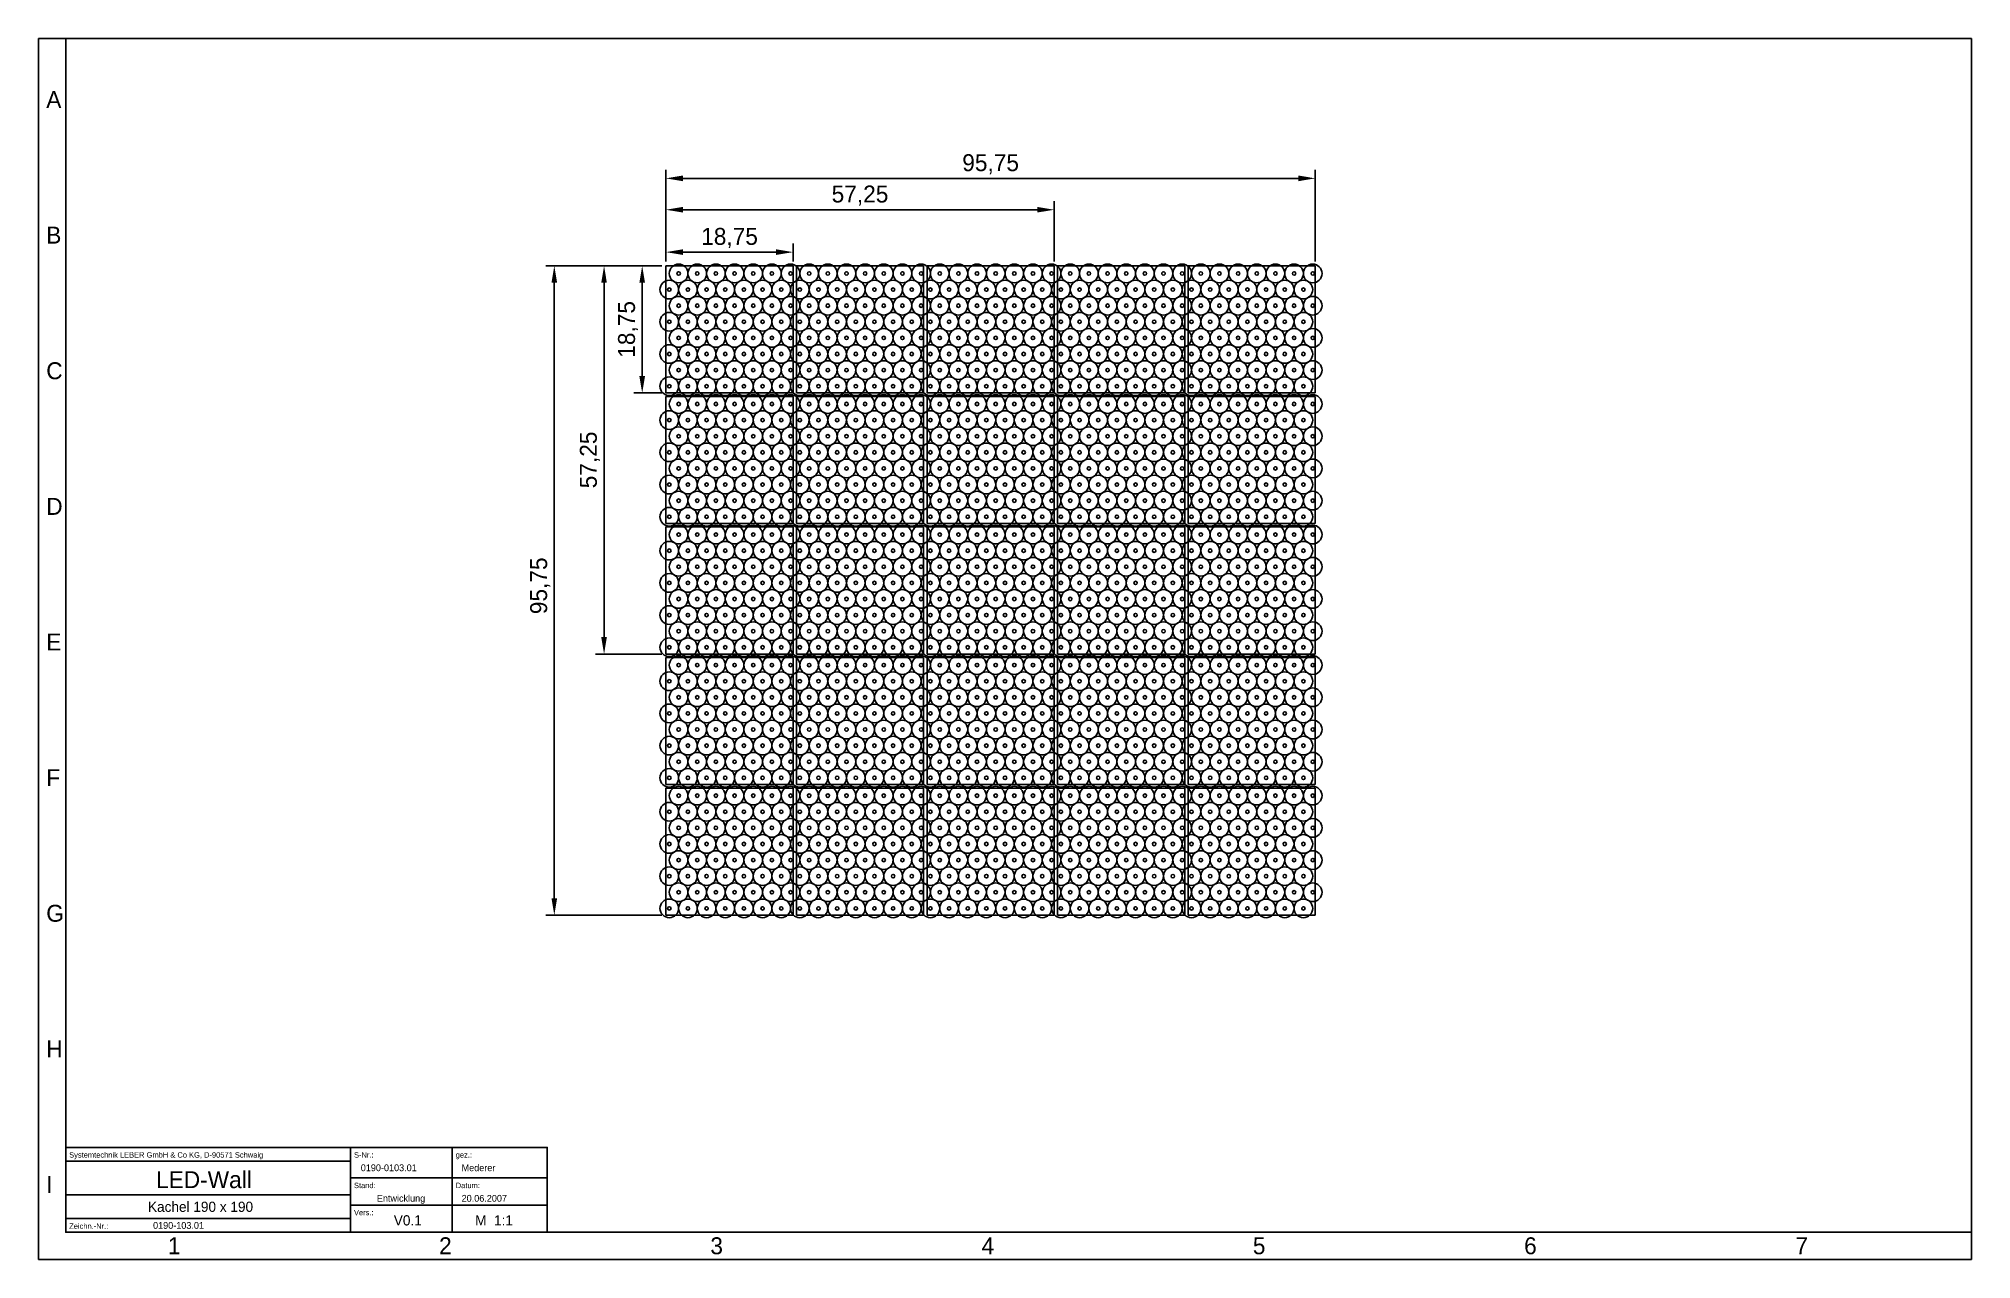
# Model space of a CAD drawing. Extents: x 100 to 385, y 110 to 290.
import ezdxf
from ezdxf.enums import TextEntityAlignment as Align

# ---------------------------------------------------------------- set-up
doc = ezdxf.new("R2010")
doc.units = 0
doc.header["$LTSCALE"] = 0.2
doc.layers.get('0').update_dxf_attribs({"linetype": 'CONTINUOUS'})
doc.layers.get('Defpoints').update_dxf_attribs({"linetype": 'CONTINUOUS'})
doc.layers.add('RAHMEN', color=5, linetype='CONTINUOUS')
doc.dimstyles.get("Standard").update_dxf_attribs({"dimtxt": 0.18, "dimasz": 0.18, "dimexe": 0.18, "dimexo": 0.0625, "dimgap": 0.09, "dimtad": 0, "dimtih": 1, "dimtoh": 1, "dimdec": 4, "dimzin": 0, "dimdsep": 46, "dimtxsty": 'Standard', "dimcen": 0.09, "dimadec": 0, "dimazin": 0, "dimtfac": 1, "dimtdec": 4, "dimtofl": 0, "dimtmove": 0, "dimatfit": 3, "dimfxl": 0, "dimtolj": 1, "dimtzin": 0, "dimarcsym": 0})

# ---------------------------------------------------------------- blocks, each defined once
blk = doc.blocks.new('Schrift_N')
for p, q in [((42, 12.5), (42, 0)), ((57, 12.5), (57, 0)), ((0, 10.5), (42, 10.5)), ((42, 8), (71, 8)), ((0, 5.5), (42, 5.5)), ((42, 4), (71, 4)), ((0, 2), (42, 2))]:
    blk.add_line(p, q)
blk.add_lwpolyline([(0, 12.5), (71, 12.5), (71, 0), (0, 0)], close=True)
for s, p in [('Systemtechnik LEBER GmbH & Co KG, D-90571 Schwaig', (0.5, 11)), ('S-Nr.:', (42.5, 11)), ('gez.:', (57.5, 11)), ('Stand:', (42.5, 6.5)), ('Datum:', (57.5, 6.5)), ('Vers.:', (42.5, 2.5)), ('Zeichn.-Nr.:', (0.5, 0.5))]:
    blk.add_text(s, height=0.8).set_placement(p)
for tag, height, p in [('PROJEKT', 2.5, (20.5, 6.5)), ('BEZEICHNUNG', 1.5, (20, 3))]:
    blk.add_attdef(tag, text='', height=height).set_placement(p, align=Align.CENTER)
for tag, p, height in [('SACHNUMMER', (46, 9), 1), ('BEARBEITER', (58.5, 9), 1), ('STAND', (46, 4.5), 1), ('DATUM', (58.5, 4.5), 1), ('ZEICHNG.-NR', (13, 0.5), 1), ('VERS', (48.5, 1), 1.5), ('MASST', (60.5, 1), 1.5)]:
    blk.add_attdef(tag, p, '', height=height)
blk = doc.blocks.new('RAHMEN4Q')
at = {"layer": 'RAHMEN'}
for p, q in [((0, 180), (285, 180)), ((0, 0), (0, 180)), ((4, 4), (4, 180)), ((285, 180), (285, 0)), ((285, 4), (4, 4)), ((285, 0), (0, 0))]:
    blk.add_line(p, q, dxfattribs=at)
for s, p in [('A', (1.12, 169.78)), ('B', (1.12, 149.78)), ('C', (1.12, 129.78)), ('D', (1.12, 109.78)), ('E', (1.12, 89.78)), ('F', (1.12, 69.78)), ('G', (1.12, 49.78)), ('H', (1.12, 29.78)), ('I', (1.12, 9.78)), ('1', (19.05, 0.75)), ('2', (59.05, 0.75)), ('3', (99.05, 0.75)), ('4', (139.05, 0.75)), ('5', (179.05, 0.75)), ('6', (219.05, 0.75)), ('7', (259.05, 0.75))]:
    blk.add_text(s, height=2.5, dxfattribs=at).set_placement(p)
blk = doc.blocks.new('*D38')
at = {"color": 0, "lineweight": -2}
for p, q in [((192.5, 257.12), (192.5, 259.77)), ((211.25, 257.12), (211.25, 259.77)), ((195, 258.52), (208.75, 258.52))]:
    blk.add_line(p, q, dxfattribs=at)
at = {"color": 0}
for points in [[(195, 258.94), (195, 258.11), (192.5, 258.52)], [(208.75, 258.94), (208.75, 258.11), (211.25, 258.52)]]:
    blk.add_solid(points, dxfattribs=at)
at = {"layer": 'Defpoints', "color": 0}
for p in [(192.5, 256.5), (211.25, 258.52), (211.25, 256.5)]:
    blk.add_point(p, dxfattribs=at)
at = {"color": 0, "insert": (201.88, 260.61), "char_height": 2.5, "attachment_point": 5}
blk.add_mtext('\\A1;18,75', dxfattribs=at)
blk = doc.blocks.new('*D39')
at = {"color": 0, "lineweight": -2}
for p, q in [((192.5, 257.12), (192.5, 266.02)), ((249.75, 257.12), (249.75, 266.02)), ((195, 264.77), (247.25, 264.77))]:
    blk.add_line(p, q, dxfattribs=at)
at = {"color": 0}
for points in [[(195, 265.19), (195, 264.36), (192.5, 264.77)], [(247.25, 265.19), (247.25, 264.36), (249.75, 264.77)]]:
    blk.add_solid(points, dxfattribs=at)
at = {"layer": 'Defpoints', "color": 0}
for p in [(249.75, 264.77), (192.5, 256.5), (249.75, 256.5)]:
    blk.add_point(p, dxfattribs=at)
at = {"color": 0, "insert": (221.12, 266.86), "char_height": 2.5, "attachment_point": 5}
blk.add_mtext('\\A1;57,25', dxfattribs=at)
blk = doc.blocks.new('*D40')
at = {"color": 0, "lineweight": -2}
for p, q in [((192.5, 257.12), (192.5, 270.65)), ((195, 269.4), (285.75, 269.4)), ((288.25, 257.12), (288.25, 270.65))]:
    blk.add_line(p, q, dxfattribs=at)
at = {"color": 0}
for points in [[(195, 269.82), (195, 268.98), (192.5, 269.4)], [(285.75, 269.82), (285.75, 268.98), (288.25, 269.4)]]:
    blk.add_solid(points, dxfattribs=at)
at = {"layer": 'Defpoints', "color": 0}
for p in [(288.25, 269.4), (192.5, 256.5), (288.25, 256.5)]:
    blk.add_point(p, dxfattribs=at)
at = {"color": 0, "insert": (240.38, 271.48), "char_height": 2.5, "attachment_point": 5}
blk.add_mtext('\\A1;95,75', dxfattribs=at)
blk = doc.blocks.new('*D41')
at = {"color": 0, "lineweight": -2}
for p, q in [((191.88, 256.5), (187.75, 256.5)), ((189, 254), (189, 240.25)), ((191.88, 237.75), (187.75, 237.75))]:
    blk.add_line(p, q, dxfattribs=at)
at = {"color": 0}
for points in [[(188.58, 254), (189.42, 254), (189, 256.5)], [(188.58, 240.25), (189.42, 240.25), (189, 237.75)]]:
    blk.add_solid(points, dxfattribs=at)
at = {"layer": 'Defpoints', "color": 0}
for p in [(192.5, 256.5), (189, 237.75), (192.5, 237.75)]:
    blk.add_point(p, dxfattribs=at)
at = {"color": 0, "insert": (186.92, 247.13), "char_height": 2.5, "attachment_point": 5, "rotation": 90}
blk.add_mtext('\\A1;18,75', dxfattribs=at)
blk = doc.blocks.new('*D42')
at = {"color": 0, "lineweight": -2}
for p, q in [((191.88, 256.5), (182.12, 256.5)), ((183.38, 254), (183.38, 201.75)), ((191.88, 199.25), (182.12, 199.25))]:
    blk.add_line(p, q, dxfattribs=at)
at = {"color": 0}
for points in [[(182.96, 254), (183.79, 254), (183.38, 256.5)], [(182.96, 201.75), (183.79, 201.75), (183.38, 199.25)]]:
    blk.add_solid(points, dxfattribs=at)
at = {"layer": 'Defpoints', "color": 0}
for p in [(192.5, 256.5), (183.38, 199.25), (192.5, 199.25)]:
    blk.add_point(p, dxfattribs=at)
at = {"color": 0, "insert": (181.29, 227.88), "char_height": 2.5, "attachment_point": 5, "rotation": 90}
blk.add_mtext('\\A1;57,25', dxfattribs=at)
blk = doc.blocks.new('*D43')
at = {"color": 0, "lineweight": -2}
for p, q in [((191.88, 256.5), (174.79, 256.5)), ((176.04, 254), (176.04, 163.25)), ((191.88, 160.75), (174.79, 160.75))]:
    blk.add_line(p, q, dxfattribs=at)
at = {"color": 0}
for points in [[(175.62, 254), (176.46, 254), (176.04, 256.5)], [(175.62, 163.25), (176.46, 163.25), (176.04, 160.75)]]:
    blk.add_solid(points, dxfattribs=at)
at = {"layer": 'Defpoints', "color": 0}
for p in [(192.5, 256.5), (176.04, 160.75), (192.5, 160.75)]:
    blk.add_point(p, dxfattribs=at)
at = {"color": 0, "insert": (173.96, 209.32), "char_height": 2.5, "attachment_point": 5, "rotation": 90}
blk.add_mtext('\\A1;95,75', dxfattribs=at)
blk = doc.blocks.new('Kachel  72LED')
for p, q in [((-0.5, 17.75), (18.25, 17.75)), ((-0.5, -1), (-0.5, 17.75)), ((18.25, 17.75), (18.25, -1)), ((-0.5, -1), (18.25, -1))]:
    blk.add_line(p, q)
for centre, radius in [((1.375, 16.625), 1.375), ((4.125, 16.625), 1.375), ((6.875, 16.625), 1.375), ((9.625, 16.625), 1.375), ((12.375, 16.625), 1.375), ((15.125, 16.625), 1.375), ((17.875, 16.625), 1.375), ((0, 14.25), 1.375), ((0, 14.25), 0.25), ((1.375, 16.625), 0.25), ((2.75, 14.25), 1.375), ((2.75, 14.25), 0.25), ((4.125, 16.625), 0.25), ((5.5, 14.25), 1.375), ((5.5, 14.25), 0.25), ((6.875, 16.625), 0.25), ((8.25, 14.25), 1.375), ((8.25, 14.25), 0.25), ((9.625, 16.625), 0.25), ((11, 14.25), 1.375), ((11, 14.25), 0.25), ((12.375, 16.625), 0.25), ((13.75, 14.25), 1.375), ((13.75, 14.25), 0.25), ((15.125, 16.625), 0.25), ((16.5, 14.25), 1.375), ((16.5, 14.25), 0.25), ((17.875, 16.625), 0.25), ((1.375, 11.875), 1.375), ((1.375, 11.875), 0.25), ((4.125, 11.875), 1.375), ((4.125, 11.875), 0.25), ((6.875, 11.875), 1.375), ((6.875, 11.875), 0.25), ((9.625, 11.875), 1.375), ((9.625, 11.875), 0.25), ((12.375, 11.875), 1.375), ((12.375, 11.875), 0.25), ((15.125, 11.875), 1.375), ((15.125, 11.875), 0.25), ((17.875, 11.875), 1.375), ((17.875, 11.875), 0.25), ((0, 9.5), 1.375), ((0, 9.5), 0.25), ((2.75, 9.5), 1.375), ((2.75, 9.5), 0.25), ((5.5, 9.5), 1.375), ((5.5, 9.5), 0.25), ((8.25, 9.5), 1.375), ((8.25, 9.5), 0.25), ((11, 9.5), 1.375), ((11, 9.5), 0.25), ((13.75, 9.5), 1.375), ((13.75, 9.5), 0.25), ((16.5, 9.5), 1.375), ((16.5, 9.5), 0.25), ((0, 4.75), 1.375), ((1.375, 7.125), 1.375), ((1.375, 7.125), 0.25), ((2.75, 4.75), 1.375), ((4.125, 7.125), 1.375), ((4.125, 7.125), 0.25), ((5.5, 4.75), 1.375), ((6.875, 7.125), 1.375), ((6.875, 7.125), 0.25), ((8.25, 4.75), 1.375), ((9.625, 7.125), 1.375), ((9.625, 7.125), 0.25), ((11, 4.75), 1.375), ((12.375, 7.125), 1.375), ((12.375, 7.125), 0.25), ((13.75, 4.75), 1.375), ((15.125, 7.125), 1.375), ((15.125, 7.125), 0.25), ((16.5, 4.75), 1.375), ((17.875, 7.125), 1.375), ((17.875, 7.125), 0.25), ((0, 4.75), 0.25), ((1.375, 2.375), 1.375), ((2.75, 4.75), 0.25), ((4.125, 2.375), 1.375), ((5.5, 4.75), 0.25), ((6.875, 2.375), 1.375), ((8.25, 4.75), 0.25), ((9.625, 2.375), 1.375), ((11, 4.75), 0.25), ((12.375, 2.375), 1.375), ((13.75, 4.75), 0.25), ((15.125, 2.375), 1.375), ((16.5, 4.75), 0.25), ((17.875, 2.375), 1.375), ((0, 0), 1.375), ((0, 0), 0.25), ((1.375, 2.375), 0.25), ((2.75, 0), 1.375), ((2.75, 0), 0.25), ((4.125, 2.375), 0.25), ((5.5, 0), 1.375), ((5.5, 0), 0.25), ((6.875, 2.375), 0.25), ((8.25, 0), 1.375), ((8.25, 0), 0.25), ((9.625, 2.375), 0.25), ((11, 0), 1.375), ((11, 0), 0.25), ((12.375, 2.375), 0.25), ((13.75, 0), 1.375), ((13.75, 0), 0.25), ((15.125, 2.375), 0.25), ((16.5, 0), 1.375), ((16.5, 0), 0.25), ((17.875, 2.375), 0.25)]:
    blk.add_circle(centre, radius)

msp = doc.modelspace()

# ---------------------------------------------------------------- block references
for p in [(193, 238.75), (212.25, 238.75), (231.5, 238.75), (250.75, 238.75), (270, 238.75), (193, 219.5), (212.25, 219.5), (231.5, 219.5), (250.75, 219.5), (270, 219.5), (193, 200.25), (212.25, 200.25), (231.5, 200.25), (250.75, 200.25), (270, 200.25), (193, 181), (212.25, 181), (231.5, 181), (250.75, 181), (270, 181), (193, 161.75), (212.25, 161.75), (231.5, 161.75), (250.75, 161.75), (270, 161.75)]:
    msp.add_blockref('Kachel  72LED', p)
at = {"layer": 'RAHMEN', "lineweight": 40}
msp.add_blockref('RAHMEN4Q', (100, 110), dxfattribs=at)
at = {"layer": 'RAHMEN'}
ref = msp.add_blockref('Schrift_N', (104, 114), dxfattribs=at)
ref.add_attrib('SACHNUMMER', '0190-0103.01', (147.5, 123), dxfattribs={"height": 1})
ref.add_attrib('STAND', 'Entwicklung', (149.87003, 118.5), dxfattribs={"height": 1})
ref.add_attrib('PROJEKT', 'LED-Wall', dxfattribs={"height": 2.5}).set_placement((124.37003, 120.5), align=Align.CENTER)
ref.add_attrib('BEZEICHNUNG', 'Kachel 190 x 190', dxfattribs={"height": 1.5}).set_placement((123.87003, 117), align=Align.CENTER)
ref.add_attrib('ZEICHNG.-NR', '0190-103.01', (116.87003, 114.5), dxfattribs={"height": 1})
ref.add_attrib('BEARBEITER', 'Mederer', (162.37003, 123), dxfattribs={"height": 1})
ref.add_attrib('MASST', 'M  1:1', (164.37003, 115), dxfattribs={"height": 1.5})
ref.add_attrib('VERS', 'V0.1', (152.37003, 115), dxfattribs={"height": 1.5})
ref.add_attrib('DATUM', '20.06.2007', (162.37003, 118.5), dxfattribs={"height": 1})

# ---------------------------------------------------------------- dimensions: what is measured, and where the dimension line sits
for base, p2, picture, middle in [((288.25, 269.4), (288.25, 256.5), '*D40', (240.375, 271.48333)), ((249.75, 264.775), (249.75, 256.5), '*D39', (221.125, 266.85833)), ((211.25, 258.525), (211.25, 256.5), '*D38', (201.875, 260.60833))]:
    dim = msp.add_linear_dim(base=base, p1=(192.5, 256.5), p2=p2, dimstyle='Standard', override={"dimtxt": 2.5, "dimasz": 2.5, "dimexe": 1.25, "dimexo": 0.625, "dimgap": 0.625, "dimtad": 1, "dimtih": 0, "dimtoh": 0, "dimzin": 8, "dimlunit": 6, "dimcen": 2.5, "dimtofl": 1})
    dim.commit()
    dim.dimension.update_dxf_attribs({"geometry": picture, "text_midpoint": middle})
dim = msp.add_linear_dim(base=(176.04167, 160.75), p1=(192.5, 256.5), p2=(192.5, 160.75), angle=90, dimstyle='Standard', override={"dimtxt": 2.5, "dimasz": 2.5, "dimexe": 1.25, "dimexo": 0.625, "dimgap": 0.625, "dimtad": 1, "dimtih": 0, "dimtoh": 0, "dimzin": 8, "dimlunit": 6, "dimcen": 2.5, "dimtofl": 1})
dim.commit()
dim.dimension.update_dxf_attribs({"geometry": '*D43', "text_midpoint": (176.04167, 209.325), "dimtype": 160})
for base, p2, picture, middle in [((183.375, 199.25), (192.5, 199.25), '*D42', (181.29167, 227.875)), ((189, 237.75), (192.5, 237.75), '*D41', (186.91667, 247.125))]:
    dim = msp.add_linear_dim(base=base, p1=(192.5, 256.5), p2=p2, angle=90, dimstyle='Standard', override={"dimtxt": 2.5, "dimasz": 2.5, "dimexe": 1.25, "dimexo": 0.625, "dimgap": 0.625, "dimtad": 1, "dimtih": 0, "dimtoh": 0, "dimzin": 8, "dimlunit": 6, "dimcen": 2.5, "dimtofl": 1})
    dim.commit()
    dim.dimension.update_dxf_attribs({"geometry": picture, "text_midpoint": middle})

doc.saveas('drawing.dxf')
